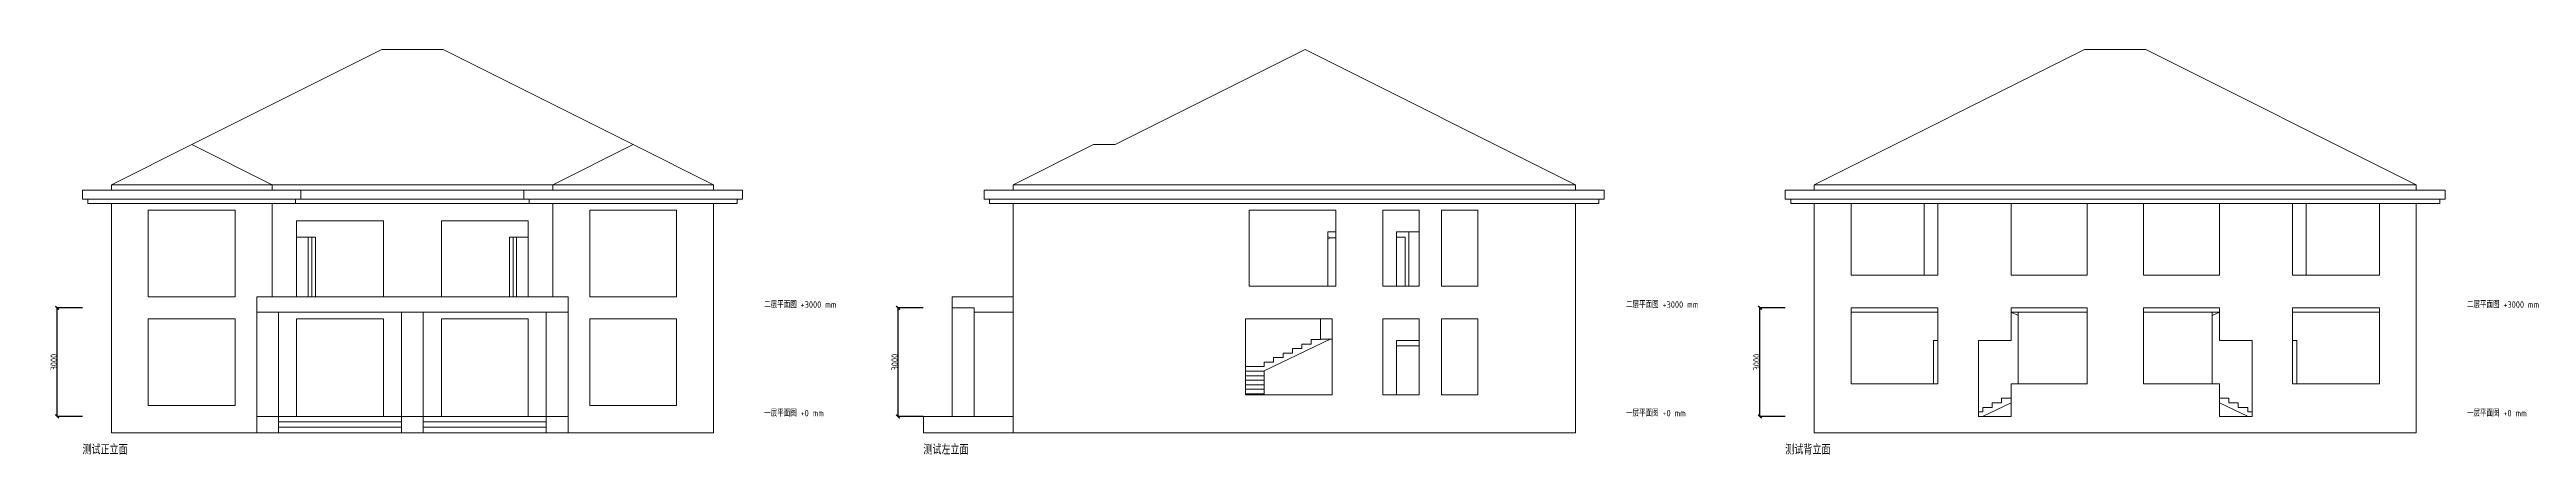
# Model space of a CAD drawing. Extents: x 20272 to 159607, y 22042 to 33227.
# Drawn here: x 20272 to 88727, y 22042 to 33227 of the extents above; entities that cross this region are included whole.
import ezdxf

# ---------------------------------------------------------------- set-up
doc = ezdxf.new("R2010")
doc.units = 0
doc.header["$LTSCALE"] = 1000
doc.header["$MEASUREMENT"] = 0
for name, color, linetype, lineweight in [('TZO_2D_annotation', 7, 'Continuous', 18), ('TZO_2D_dimension', 7, 'Continuous', 18), ('TZO_2D_visible', 7, 'Continuous', 18)]:
    doc.layers.add(name, color=color, linetype=linetype, lineweight=lineweight)
doc.styles.get("Standard").update_dxf_attribs({"font": 'gbenor.shx', "bigfont": 'gbcbig.shx'})
doc.dimstyles.get("Standard").update_dxf_attribs({"dimscale": 100, "dimtxt": 3.5, "dimasz": 1, "dimexe": 2.5, "dimexo": 3, "dimgap": 1.5, "dimtad": 1, "dimdec": 0, "dimzin": 0, "dimdsep": 46, "dimtxsty": 'Standard', "dimblk": 'ARCHTICK', "dimcen": 0.09, "dimadec": 0, "dimazin": 0, "dimtfac": 1, "dimtdec": 0, "dimtix": 1, "dimtmove": 2, "dimatfit": 3, "dimfxl": 1, "dimtolj": 1, "dimtzin": 0, "dimarcsym": 0})

# ---------------------------------------------------------------- blocks, each defined once
blk = doc.blocks.new('_ArchTick')
at = {"color": 0, "linetype": 'ByBlock', "const_width": 0.4}
blk.add_lwpolyline([(-0.5, -0.5), (0.5, 0.5)], dxfattribs=at)
blk = doc.blocks.new('*D12')
at = {"layer": 'Defpoints', "color": 0, "transparency": 16777216}
for p in [(20482, 26092), (21182, 26092), (21182, 23092)]:
    blk.add_point(p, dxfattribs=at)
at = {"layer": 'TZO_2D_dimension', "color": 0, "lineweight": -2, "transparency": 16777216}
for p, q in [((21179, 26092), (20479, 26092)), ((20482, 23092), (20482, 26092)), ((21179, 23092), (20479, 23092))]:
    blk.add_line(p, q, dxfattribs=at)
at = {"layer": 'TZO_2D_dimension', "color": 0, "lineweight": -2, "transparency": 16777216, "xscale": 100, "yscale": 100, "zscale": 100}
for p, rotation in [((20482, 26092), 90), ((20482, 23092), 270)]:
    blk.add_blockref('_ArchTick', p, dxfattribs=dict(at, rotation=rotation))
at = {"layer": 'TZO_2D_dimension', "color": 0, "transparency": 16777216, "insert": (20390, 24592), "char_height": 180, "attachment_point": 5, "rotation": 90}
blk.add_mtext('\\A1;3000', dxfattribs=at)
blk = doc.blocks.new('*D11')
at = {"layer": 'Defpoints', "color": 0, "transparency": 16777216}
for p in [(43722, 26092), (44422, 26092), (44422, 23092)]:
    blk.add_point(p, dxfattribs=at)
at = {"layer": 'TZO_2D_dimension', "color": 0, "lineweight": -2, "transparency": 16777216}
for p, q in [((44419, 26092), (43719, 26092)), ((43722, 23092), (43722, 26092)), ((44419, 23092), (43719, 23092))]:
    blk.add_line(p, q, dxfattribs=at)
at = {"layer": 'TZO_2D_dimension', "color": 0, "lineweight": -2, "transparency": 16777216, "xscale": 100, "yscale": 100, "zscale": 100}
for p, rotation in [((43722, 26092), 90), ((43722, 23092), 270)]:
    blk.add_blockref('_ArchTick', p, dxfattribs=dict(at, rotation=rotation))
at = {"layer": 'TZO_2D_dimension', "color": 0, "transparency": 16777216, "insert": (43630, 24592), "char_height": 180, "attachment_point": 5, "rotation": 90}
blk.add_mtext('\\A1;3000', dxfattribs=at)
blk = doc.blocks.new('*D10')
at = {"layer": 'Defpoints', "color": 0, "transparency": 16777216}
for p in [(67542, 26092), (68242, 26092), (68242, 23092)]:
    blk.add_point(p, dxfattribs=at)
at = {"layer": 'TZO_2D_dimension', "color": 0, "lineweight": -2, "transparency": 16777216}
for p, q in [((68239, 26092), (67539, 26092)), ((67542, 23092), (67542, 26092)), ((68239, 23092), (67539, 23092))]:
    blk.add_line(p, q, dxfattribs=at)
at = {"layer": 'TZO_2D_dimension', "color": 0, "lineweight": -2, "transparency": 16777216, "xscale": 100, "yscale": 100, "zscale": 100}
for p, rotation in [((67542, 26092), 90), ((67542, 23092), 270)]:
    blk.add_blockref('_ArchTick', p, dxfattribs=dict(at, rotation=rotation))
at = {"layer": 'TZO_2D_dimension', "color": 0, "transparency": 16777216, "insert": (67450, 24592), "char_height": 180, "attachment_point": 5, "rotation": 90}
blk.add_mtext('\\A1;3000', dxfattribs=at)

msp = doc.modelspace()

# ---------------------------------------------------------------- linework, layer by layer
at = {"layer": 'TZO_2D_visible'}
for p, q in [((24201.9, 30602.1), (29451.9, 33227.1)), ((29451.9, 33227.1), (31151.9, 33227.1)), ((31151.9, 33227.1), (36401.9, 30602.1)), ((49721.9, 30602.1), (54971.9, 33227.1)), ((54971.9, 33227.1), (62441.9, 29492.1)), ((69041.9, 29492.1), (76511.9, 33227.1)), ((76511.9, 33227.1), (78211.9, 33227.1)), ((78211.9, 33227.1), (85681.9, 29492.1)), ((21981.9, 29492.1), (24201.9, 30602.1)), ((24201.9, 30602.1), (26421.9, 29492.1)), ((34181.9, 29492.1), (36401.9, 30602.1)), ((38621.9, 29492.1), (36401.9, 30602.1)), ((46901.9, 29492.1), (49121.9, 30602.1)), ((49121.9, 30602.1), (49721.9, 30602.1)), ((21981.9, 29342.1), (21981.9, 29492.1)), ((21981.9, 29492.1), (26421.9, 29492.1)), ((26421.9, 29342.1), (26421.9, 29492.1)), ((26421.9, 29492.1), (34181.9, 29492.1)), ((34181.9, 29342.1), (34181.9, 29492.1)), ((34181.9, 29492.1), (38621.9, 29492.1)), ((38621.9, 29342.1), (38621.9, 29492.1)), ((46901.9, 29342.1), (46901.9, 29492.1)), ((46901.9, 29492.1), (62441.9, 29492.1)), ((62441.9, 29342.1), (62441.9, 29492.1)), ((69041.9, 29342.1), (69041.9, 29492.1)), ((69041.9, 29492.1), (85681.9, 29492.1)), ((85681.9, 29342.1), (85681.9, 29492.1)), ((21181.9, 29092.1), (21181.9, 29342.1)), ((21181.9, 29342.1), (21981.9, 29342.1)), ((21331.9, 29092.1), (21181.9, 29092.1)), ((21331.9, 29092.1), (27071.9, 29092.1)), ((21331.9, 29092.1), (21331.9, 28972.1)), ((21331.9, 28972.1), (21981.9, 28972.1)), ((21981.9, 29342.1), (26421.9, 29342.1)), ((21981.9, 28972.1), (26421.9, 28972.1)), ((21981.9, 28972.1), (21981.9, 22642.1)), ((25401.9, 28792.1), (23001.9, 28792.1)), ((23001.9, 28792.1), (23001.9, 26392.1)), ((25401.9, 26392.1), (25401.9, 28792.1)), ((26421.9, 29342.1), (27221.9, 29342.1)), ((26421.9, 26392.1), (26421.9, 28972.1)), ((26421.9, 28972.1), (27071.9, 28972.1)), ((27071.9, 28972.1), (27071.9, 29092.1)), ((27071.9, 29092.1), (27221.9, 29092.1)), ((27071.9, 28972.1), (33531.9, 28972.1)), ((27221.9, 29092.1), (27221.9, 29342.1)), ((27221.9, 29342.1), (33381.9, 29342.1)), ((27221.9, 29092.1), (33381.9, 29092.1)), ((33381.9, 29092.1), (33381.9, 29342.1)), ((33381.9, 29342.1), (34181.9, 29342.1)), ((33381.9, 29092.1), (33531.9, 29092.1)), ((33531.9, 28972.1), (33531.9, 29092.1)), ((33531.9, 29092.1), (39271.9, 29092.1)), ((33531.9, 28972.1), (34181.9, 28972.1)), ((34181.9, 29342.1), (38621.9, 29342.1)), ((34181.9, 26392.1), (34181.9, 28972.1)), ((34181.9, 28972.1), (38621.9, 28972.1)), ((37601.9, 28792.1), (35201.9, 28792.1)), ((35201.9, 28792.1), (35201.9, 26392.1)), ((37601.9, 26392.1), (37601.9, 28792.1)), ((39421.9, 29342.1), (38621.9, 29342.1)), ((38621.9, 22642.1), (38621.9, 28972.1)), ((38621.9, 28972.1), (39271.9, 28972.1)), ((39271.9, 28972.1), (39271.9, 29092.1)), ((39271.9, 29092.1), (39421.9, 29092.1)), ((39421.9, 29092.1), (39421.9, 29342.1)), ((46101.9, 29092.1), (46101.9, 29342.1)), ((46101.9, 29342.1), (46901.9, 29342.1)), ((46251.9, 29092.1), (46101.9, 29092.1)), ((46251.9, 29092.1), (63091.9, 29092.1)), ((46251.9, 29092.1), (46251.9, 28972.1)), ((46251.9, 28972.1), (46901.9, 28972.1)), ((46901.9, 29342.1), (62441.9, 29342.1)), ((46901.9, 26392.1), (46901.9, 28972.1)), ((46901.9, 28972.1), (62441.9, 28972.1)), ((53421.9, 26692.1), (53421.9, 28792.1)), ((53421.9, 28792.1), (55821.9, 28792.1)), ((55821.9, 28792.1), (55821.9, 28192.1)), ((57121.9, 26692.1), (57121.9, 28792.1)), ((57121.9, 28792.1), (58121.9, 28792.1)), ((58121.9, 28792.1), (58121.9, 28192.1)), ((59741.9, 28792.1), (58741.9, 28792.1)), ((58741.9, 28792.1), (58741.9, 26692.1)), ((59741.9, 26692.1), (59741.9, 28792.1)), ((63241.9, 29342.1), (62441.9, 29342.1)), ((62441.9, 22642.1), (62441.9, 28972.1)), ((62441.9, 28972.1), (63091.9, 28972.1)), ((63091.9, 28972.1), (63091.9, 29092.1)), ((63091.9, 29092.1), (63241.9, 29092.1)), ((63241.9, 29092.1), (63241.9, 29342.1)), ((68241.9, 29092.1), (68241.9, 29342.1)), ((68241.9, 29342.1), (69041.9, 29342.1)), ((68391.9, 29092.1), (68241.9, 29092.1)), ((68391.9, 29092.1), (86331.9, 29092.1)), ((68391.9, 29092.1), (68391.9, 28972.1)), ((68391.9, 28972.1), (69041.9, 28972.1)), ((69041.9, 29342.1), (85681.9, 29342.1)), ((69041.9, 28972.1), (70061.9, 28972.1)), ((69041.9, 28972.1), (69041.9, 22642.1)), ((70061.9, 28972.1), (72081.9, 28972.1)), ((70061.9, 28972.1), (70061.9, 26992.1)), ((72081.9, 26992.1), (72081.9, 28972.1)), ((72081.9, 28972.1), (72461.9, 28972.1)), ((72461.9, 26992.1), (72461.9, 28972.1)), ((72461.9, 28972.1), (74481.9, 28972.1)), ((74481.9, 28972.1), (76581.9, 28972.1)), ((74481.9, 28972.1), (74481.9, 26992.1)), ((76581.9, 26992.1), (76581.9, 28972.1)), ((76581.9, 28972.1), (78141.9, 28972.1)), ((78141.9, 28972.1), (80241.9, 28972.1)), ((78141.9, 28972.1), (78141.9, 26992.1)), ((80241.9, 26992.1), (80241.9, 28972.1)), ((80241.9, 28972.1), (82261.9, 28972.1)), ((82261.9, 28972.1), (82641.9, 28972.1)), ((82261.9, 28972.1), (82261.9, 26992.1)), ((82641.9, 26992.1), (82641.9, 28972.1)), ((82641.9, 28972.1), (84661.9, 28972.1)), ((84661.9, 26992.1), (84661.9, 28972.1)), ((84661.9, 28972.1), (85681.9, 28972.1)), ((86481.9, 29342.1), (85681.9, 29342.1)), ((85681.9, 22642.1), (85681.9, 28972.1)), ((85681.9, 28972.1), (86331.9, 28972.1)), ((86331.9, 28972.1), (86331.9, 29092.1)), ((86331.9, 29092.1), (86481.9, 29092.1)), ((86481.9, 29092.1), (86481.9, 29342.1)), ((27101.9, 28042.1), (27101.9, 28492.1)), ((27101.9, 28492.1), (29501.9, 28492.1)), ((29501.9, 28492.1), (29501.9, 26392.1)), ((31101.9, 26392.1), (31101.9, 28492.1)), ((31101.9, 28492.1), (33501.9, 28492.1)), ((33501.9, 28492.1), (33501.9, 28042.1)), ((55601.9, 28061.1), (55601.9, 28192.1)), ((55601.9, 28192.1), (55821.9, 28192.1)), ((55821.9, 28024.6), (55821.9, 28192.1)), ((57501.9, 28042.1), (57501.9, 28192.1)), ((57501.9, 28192.1), (57841.9, 28192.1)), ((57841.9, 26692.1), (57841.9, 28192.1)), ((57841.9, 28192.1), (58121.9, 28192.1)), ((58121.9, 26692.1), (58121.9, 28192.1)), ((27101.9, 26392.1), (27101.9, 28042.1)), ((27101.9, 28042.1), (27421.9, 28042.1)), ((27421.9, 26392.1), (27421.9, 28042.1)), ((27421.9, 28042.1), (27521.9, 28042.1)), ((27521.9, 26392.1), (27521.9, 28042.1)), ((27521.9, 28042.1), (27621.9, 28042.1)), ((27621.9, 28042.1), (27621.9, 26392.1)), ((32981.9, 26392.1), (32981.9, 28042.1)), ((32981.9, 28042.1), (33081.9, 28042.1)), ((33081.9, 26392.1), (33081.9, 28042.1)), ((33081.9, 28042.1), (33181.9, 28042.1)), ((33181.9, 26392.1), (33181.9, 28042.1)), ((33181.9, 28042.1), (33501.9, 28042.1)), ((33501.9, 26392.1), (33501.9, 28042.1)), ((55601.9, 27988.2), (55601.9, 28061.1)), ((55601.9, 28061.1), (55661.9, 28024.6)), ((55601.9, 27988.2), (55661.9, 28024.6)), ((55601.9, 26692.1), (55601.9, 27988.2)), ((55661.9, 28024.6), (55821.9, 28024.6)), ((55821.9, 26692.1), (55821.9, 28024.6)), ((57501.9, 26692.1), (57501.9, 28042.1)), ((57501.9, 28042.1), (57741.9, 28042.1)), ((57741.9, 28042.1), (57741.9, 26692.1)), ((70061.9, 26992.1), (72081.9, 26992.1)), ((72081.9, 26992.1), (72461.9, 26992.1)), ((74481.9, 26992.1), (76581.9, 26992.1)), ((78141.9, 26992.1), (80241.9, 26992.1)), ((82261.9, 26992.1), (82641.9, 26992.1)), ((82641.9, 26992.1), (84661.9, 26992.1)), ((23001.9, 26392.1), (25401.9, 26392.1)), ((26001.9, 25972.1), (26001.9, 26392.1)), ((26001.9, 26392.1), (26421.9, 26392.1)), ((26421.9, 26392.1), (27101.9, 26392.1)), ((27101.9, 26392.1), (27421.9, 26392.1)), ((27421.9, 26392.1), (27521.9, 26392.1)), ((27521.9, 26392.1), (27621.9, 26392.1)), ((27621.9, 26392.1), (29501.9, 26392.1)), ((29501.9, 26392.1), (31101.9, 26392.1)), ((31101.9, 26392.1), (32981.9, 26392.1)), ((32981.9, 26392.1), (33081.9, 26392.1)), ((33081.9, 26392.1), (33181.9, 26392.1)), ((33181.9, 26392.1), (33501.9, 26392.1)), ((33501.9, 26392.1), (34181.9, 26392.1)), ((34181.9, 26392.1), (34601.9, 26392.1)), ((34601.9, 26392.1), (34601.9, 26092.1)), ((34601.9, 25972.1), (34601.9, 26092.1)), ((34601.9, 23092.1), (34601.9, 26092.1)), ((34601.9, 23092.1), (34601.9, 26092.1)), ((35201.9, 26392.1), (37601.9, 26392.1)), ((45221.9, 25972.1), (45221.9, 26392.1)), ((45221.9, 26392.1), (46901.9, 26392.1)), ((45221.9, 25972.1), (45221.9, 26092.1)), ((45221.9, 26092.1), (45821.9, 26092.1)), ((45821.9, 26092.1), (45821.9, 25972.1)), ((46901.9, 25972.1), (46901.9, 26392.1)), ((55601.9, 26692.1), (53421.9, 26692.1)), ((55601.9, 26692.1), (55821.9, 26692.1)), ((57501.9, 26692.1), (57121.9, 26692.1)), ((57501.9, 26692.1), (57741.9, 26692.1)), ((57741.9, 26692.1), (57841.9, 26692.1)), ((57841.9, 26692.1), (58121.9, 26692.1)), ((58741.9, 26692.1), (59741.9, 26692.1)), ((70061.9, 25972.1), (70061.9, 26092.1)), ((70061.9, 26092.1), (72461.9, 26092.1)), ((72461.9, 26092.1), (72461.9, 25972.1)), ((74481.9, 25972.1), (74481.9, 26092.1)), ((74481.9, 26092.1), (76581.9, 26092.1)), ((76581.9, 26092.1), (76581.9, 25972.1)), ((78141.9, 25972.1), (78141.9, 26092.1)), ((78141.9, 26092.1), (80241.9, 26092.1)), ((80241.9, 26092.1), (80241.9, 25972.1)), ((82261.9, 25972.1), (82261.9, 26092.1)), ((82261.9, 26092.1), (84661.9, 26092.1)), ((84661.9, 26092.1), (84661.9, 25972.1)), ((25401.9, 25792.1), (23001.9, 25792.1)), ((23001.9, 25792.1), (23001.9, 23392.1)), ((25401.9, 23392.1), (25401.9, 25792.1)), ((26001.9, 23092.1), (26001.9, 25972.1)), ((26001.9, 25972.1), (26601.9, 25972.1)), ((26601.9, 23092.1), (26601.9, 25972.1)), ((26601.9, 25972.1), (30001.9, 25972.1)), ((27101.9, 23092.1), (27101.9, 25792.1)), ((27101.9, 25792.1), (29501.9, 25792.1)), ((29501.9, 25792.1), (29501.9, 23092.1)), ((30001.9, 23092.1), (30001.9, 25972.1)), ((30001.9, 25972.1), (30601.9, 25972.1)), ((30601.9, 23092.1), (30601.9, 25972.1)), ((30601.9, 25972.1), (34001.9, 25972.1)), ((31101.9, 23092.1), (31101.9, 25792.1)), ((31101.9, 25792.1), (33501.9, 25792.1)), ((33501.9, 25792.1), (33501.9, 23092.1)), ((34001.9, 23092.1), (34001.9, 25972.1)), ((34001.9, 25972.1), (34601.9, 25972.1)), ((37601.9, 25792.1), (35201.9, 25792.1)), ((35201.9, 25792.1), (35201.9, 23392.1)), ((37601.9, 23392.1), (37601.9, 25792.1)), ((45221.9, 23092.1), (45221.9, 25972.1)), ((45821.9, 23092.1), (45821.9, 25972.1)), ((45821.9, 23092.1), (45821.9, 25972.1)), ((45821.9, 23092.1), (45821.9, 25972.1)), ((45821.9, 25972.1), (46901.9, 25972.1)), ((46901.9, 23092.1), (46901.9, 25972.1)), ((53321.9, 24467.1), (53321.9, 25792.1)), ((53321.9, 25792.1), (55401.9, 25792.1)), ((55401.9, 25222.1), (55401.9, 25792.1)), ((55401.9, 25792.1), (55721.9, 25792.1)), ((55401.9, 25459.8), (55401.9, 25467.1)), ((55721.9, 25792.1), (55721.9, 25222.1)), ((57121.9, 23692.1), (57121.9, 25792.1)), ((57121.9, 25792.1), (58121.9, 25792.1)), ((58121.9, 25792.1), (58121.9, 25192.1)), ((59741.9, 25792.1), (58741.9, 25792.1)), ((58741.9, 25792.1), (58741.9, 23692.1)), ((59741.9, 23692.1), (59741.9, 25792.1)), ((70061.9, 25972.1), (72461.9, 25972.1)), ((70061.9, 25972.1), (70061.9, 23992.1)), ((72461.9, 25192.1), (72461.9, 25972.1)), ((74481.9, 25192.1), (74481.9, 25972.1)), ((74481.9, 25972.1), (74481.9, 25972.1)), ((74681.9, 25875.9), (74481.9, 25972.1)), ((74481.9, 25972.1), (74681.9, 25972.1)), ((74681.9, 25875.9), (74681.9, 25972.1)), ((74681.9, 25972.1), (76581.9, 25972.1)), ((74681.9, 23992.1), (74681.9, 25875.9)), ((76581.9, 23992.1), (76581.9, 25972.1)), ((78141.9, 25972.1), (80041.9, 25972.1)), ((78141.9, 25972.1), (78141.9, 23992.1)), ((80041.9, 25875.9), (80241.9, 25972.1)), ((80041.9, 25875.9), (80041.9, 25972.1)), ((80041.9, 25972.1), (80241.9, 25972.1)), ((80041.9, 23992.1), (80041.9, 25875.9)), ((80241.9, 25972.1), (80241.9, 25972.1)), ((80241.9, 25192.1), (80241.9, 25972.1)), ((82261.9, 25192.1), (82261.9, 25972.1)), ((82261.9, 25972.1), (84661.9, 25972.1)), ((84661.9, 23992.1), (84661.9, 25972.1)), ((53841.9, 24347.1), (55661.9, 25222.1)), ((54101.9, 24592.1), (54101.9, 24717.1)), ((54101.9, 24717.1), (54361.9, 24717.1)), ((54361.9, 24717.1), (54361.9, 24842.1)), ((54361.9, 24842.1), (54621.9, 24842.1)), ((54621.9, 24842.1), (54621.9, 24967.1)), ((54621.9, 24967.1), (54881.9, 24967.1)), ((54881.9, 24967.1), (54881.9, 25092.1)), ((54881.9, 25092.1), (55141.9, 25092.1)), ((55141.9, 25092.1), (55141.9, 25217.1)), ((55141.9, 25217.1), (55401.9, 25217.1)), ((55401.9, 25217.1), (55401.9, 25222.1)), ((55401.9, 25222.1), (55661.9, 25222.1)), ((55661.9, 25222.1), (55721.9, 25222.1)), ((55721.9, 23692.1), (55721.9, 25222.1)), ((57501.9, 25042.1), (57501.9, 25192.1)), ((57501.9, 25192.1), (58121.9, 25192.1)), ((57501.9, 23692.1), (57501.9, 25042.1)), ((57501.9, 25042.1), (58121.9, 25042.1)), ((58121.9, 25042.1), (58121.9, 25192.1)), ((58121.9, 23692.1), (58121.9, 25042.1)), ((72341.9, 23992.1), (72341.9, 25192.1)), ((72341.9, 25192.1), (72461.9, 25192.1)), ((72461.9, 23992.1), (72461.9, 25192.1)), ((73581.9, 23217.1), (73581.9, 25192.1)), ((73581.9, 25192.1), (74481.9, 25192.1)), ((81141.9, 25192.1), (80241.9, 25192.1)), ((81141.9, 23217.1), (81141.9, 25192.1)), ((82261.9, 25192.1), (82381.9, 25192.1)), ((82261.9, 25192.1), (82261.9, 23992.1)), ((82381.9, 25192.1), (82381.9, 23992.1)), ((53321.9, 24342.1), (53321.9, 24467.1)), ((53321.9, 24467.1), (53841.9, 24467.1)), ((53321.9, 24217.1), (53321.9, 24342.1)), ((53321.9, 24342.1), (53841.9, 24342.1)), ((53321.9, 24092.1), (53321.9, 24217.1)), ((53321.9, 24217.1), (53841.9, 24217.1)), ((53321.9, 23967.1), (53321.9, 24092.1)), ((53321.9, 24092.1), (53841.9, 24092.1)), ((53321.9, 23842.1), (53321.9, 23967.1)), ((53321.9, 23967.1), (53841.9, 23967.1)), ((53841.9, 24467.1), (53841.9, 24592.1)), ((53841.9, 24592.1), (54101.9, 24592.1)), ((53841.9, 24342.1), (53841.9, 24347.1)), ((53841.9, 24342.1), (53841.9, 24217.1)), ((53841.9, 24092.1), (53841.9, 24217.1)), ((53841.9, 23967.1), (53841.9, 24092.1)), ((53841.9, 23842.1), (53841.9, 23967.1)), ((70061.9, 23992.1), (72341.9, 23992.1)), ((72341.9, 23992.1), (72461.9, 23992.1)), ((74481.9, 23717.1), (74481.9, 23992.1)), ((74481.9, 23992.1), (74681.9, 23992.1)), ((74681.9, 23992.1), (76581.9, 23992.1)), ((78141.9, 23992.1), (80041.9, 23992.1)), ((80041.9, 23992.1), (80241.9, 23992.1)), ((80241.9, 23992.1), (80241.9, 23592.1)), ((82261.9, 23992.1), (82381.9, 23992.1)), ((82381.9, 23992.1), (84661.9, 23992.1)), ((23001.9, 23392.1), (25401.9, 23392.1)), ((35201.9, 23392.1), (37601.9, 23392.1)), ((53321.9, 23717.1), (53321.9, 23842.1)), ((53321.9, 23842.1), (53841.9, 23842.1)), ((53321.9, 23717.1), (53841.9, 23717.1)), ((53321.9, 23717.1), (53321.9, 23692.1)), ((53321.9, 23692.1), (53841.9, 23692.1)), ((53841.9, 23717.1), (53841.9, 23842.1)), ((53841.9, 23717.1), (53841.9, 23692.1)), ((53841.9, 23692.1), (55721.9, 23692.1)), ((57501.9, 23692.1), (57121.9, 23692.1)), ((57501.9, 23692.1), (58121.9, 23692.1)), ((58741.9, 23692.1), (59741.9, 23692.1)), ((73691.5, 23092.1), (74481.9, 23472.1)), ((73701.9, 23217.1), (73701.9, 23342.1)), ((73701.9, 23342.1), (73961.9, 23342.1)), ((73961.9, 23342.1), (73961.9, 23467.1)), ((73961.9, 23467.1), (74221.9, 23467.1)), ((74221.9, 23467.1), (74221.9, 23592.1)), ((74221.9, 23592.1), (74481.9, 23592.1)), ((74481.9, 23592.1), (74481.9, 23717.1)), ((74481.9, 23472.1), (74481.9, 23717.1)), ((74481.9, 23092.1), (74481.9, 23472.1)), ((80241.9, 23472.1), (80241.9, 23592.1)), ((80241.9, 23592.1), (80501.9, 23592.1)), ((80241.9, 23472.1), (80241.9, 23092.1)), ((80241.9, 23472.1), (81032.3, 23092.1)), ((80501.9, 23592.1), (80501.9, 23467.1)), ((80501.9, 23467.1), (80761.9, 23467.1)), ((80761.9, 23467.1), (80761.9, 23342.1)), ((80761.9, 23342.1), (81021.9, 23342.1)), ((81021.9, 23342.1), (81021.9, 23217.1)), ((21981.9, 22642.1), (26001.9, 22642.1)), ((26001.9, 22642.1), (26001.9, 23092.1)), ((26001.9, 23092.1), (26601.9, 23092.1)), ((26001.9, 22642.1), (26601.9, 22642.1)), ((26601.9, 22942.1), (26601.9, 23092.1)), ((26601.9, 23092.1), (26601.9, 23092.1)), ((26601.9, 23092.1), (27101.9, 23092.1)), ((26601.9, 22792.1), (26601.9, 22942.1)), ((26601.9, 22942.1), (30001.9, 22942.1)), ((26601.9, 22642.1), (26601.9, 22792.1)), ((26601.9, 22792.1), (30001.9, 22792.1)), ((26601.9, 22642.1), (30001.9, 22642.1)), ((27101.9, 23092.1), (29501.9, 23092.1)), ((29501.9, 23092.1), (30001.9, 23092.1)), ((30001.9, 22942.1), (30001.9, 23092.1)), ((30001.9, 23092.1), (30001.9, 23092.1)), ((30001.9, 23092.1), (30601.9, 23092.1)), ((30001.9, 22792.1), (30001.9, 22942.1)), ((30001.9, 22642.1), (30001.9, 22792.1)), ((30001.9, 22642.1), (30601.9, 22642.1)), ((30601.9, 22942.1), (30601.9, 23092.1)), ((30601.9, 23092.1), (30601.9, 23092.1)), ((30601.9, 23092.1), (31101.9, 23092.1)), ((30601.9, 22792.1), (30601.9, 22942.1)), ((30601.9, 22942.1), (34001.9, 22942.1)), ((30601.9, 22642.1), (30601.9, 22792.1)), ((30601.9, 22792.1), (34001.9, 22792.1)), ((30601.9, 22642.1), (34001.9, 22642.1)), ((31101.9, 23092.1), (33501.9, 23092.1)), ((33501.9, 23092.1), (34001.9, 23092.1)), ((34001.9, 22942.1), (34001.9, 23092.1)), ((34001.9, 23092.1), (34001.9, 23092.1)), ((34001.9, 23092.1), (34601.9, 23092.1)), ((34001.9, 22792.1), (34001.9, 22942.1)), ((34001.9, 22642.1), (34001.9, 22792.1)), ((34001.9, 22642.1), (34601.9, 22642.1)), ((34601.9, 22642.1), (34601.9, 23092.1)), ((34601.9, 22642.1), (38621.9, 22642.1)), ((44421.9, 22642.1), (44421.9, 23092.1)), ((44421.9, 23092.1), (45221.9, 23092.1)), ((46901.9, 22642.1), (44421.9, 22642.1)), ((45221.9, 23092.1), (45821.9, 23092.1)), ((45821.9, 23092.1), (46901.9, 23092.1)), ((46901.9, 22642.1), (46901.9, 23092.1)), ((46901.9, 22642.1), (62441.9, 22642.1)), ((69041.9, 22642.1), (85681.9, 22642.1)), ((73581.9, 23217.1), (73701.9, 23217.1)), ((73581.9, 23217.1), (73581.9, 23092.1)), ((73581.9, 23092.1), (73691.5, 23092.1)), ((73691.5, 23092.1), (74481.9, 23092.1)), ((80241.9, 23092.1), (81032.3, 23092.1)), ((81021.9, 23217.1), (81141.9, 23217.1)), ((81032.3, 23092.1), (81141.9, 23092.1)), ((81141.9, 23092.1), (81141.9, 23217.1))]:
    msp.add_line(p, q, dxfattribs=at)

# ---------------------------------------------------------------- texts
at = {"layer": 'TZO_2D_annotation'}
for s, height, p in [('二层平面图 +3000 mm', 180, (40021.9, 26092.1)), ('二层平面图 +3000 mm', 180, (63841.9, 26092.1)), ('二层平面图 +3000 mm', 180, (87081.9, 26092.1)), ('一层平面图 +0 mm', 180, (40021.9, 23092.1)), ('一层平面图 +0 mm', 180, (63841.9, 23092.1)), ('一层平面图 +0 mm', 180, (87081.9, 23092.1)), ('测试正立面', 250, (21181.9, 22042.1)), ('测试左立面', 250, (44421.9, 22042.1)), ('测试背立面', 250, (68241.9, 22042.1))]:
    msp.add_text(s, height=height, dxfattribs=at).set_placement(p)

# ---------------------------------------------------------------- dimensions: what is measured, and where the dimension line sits
at = {"layer": 'TZO_2D_dimension'}
for p1, p2, picture, middle in [((21181.9, 23092.1), (21181.9, 26092.1), '*D12', (20390.4, 24592.1)), ((44421.9, 23092.1), (44421.9, 26092.1), '*D11', (43630.4, 24592.1)), ((68241.9, 23092.1), (68241.9, 26092.1), '*D10', (67450.4, 24592.1))]:
    dim = msp.add_aligned_dim(p1=p1, p2=p2, distance=700, dimstyle='Standard', override={"dimscale": 1, "dimtxt": 180, "dimasz": 100, "dimdec": 0, "dimlfac": 1}, dxfattribs=at)
    dim.commit()
    dim.dimension.update_dxf_attribs({"geometry": picture, "text_midpoint": middle})

doc.saveas('drawing.dxf')
